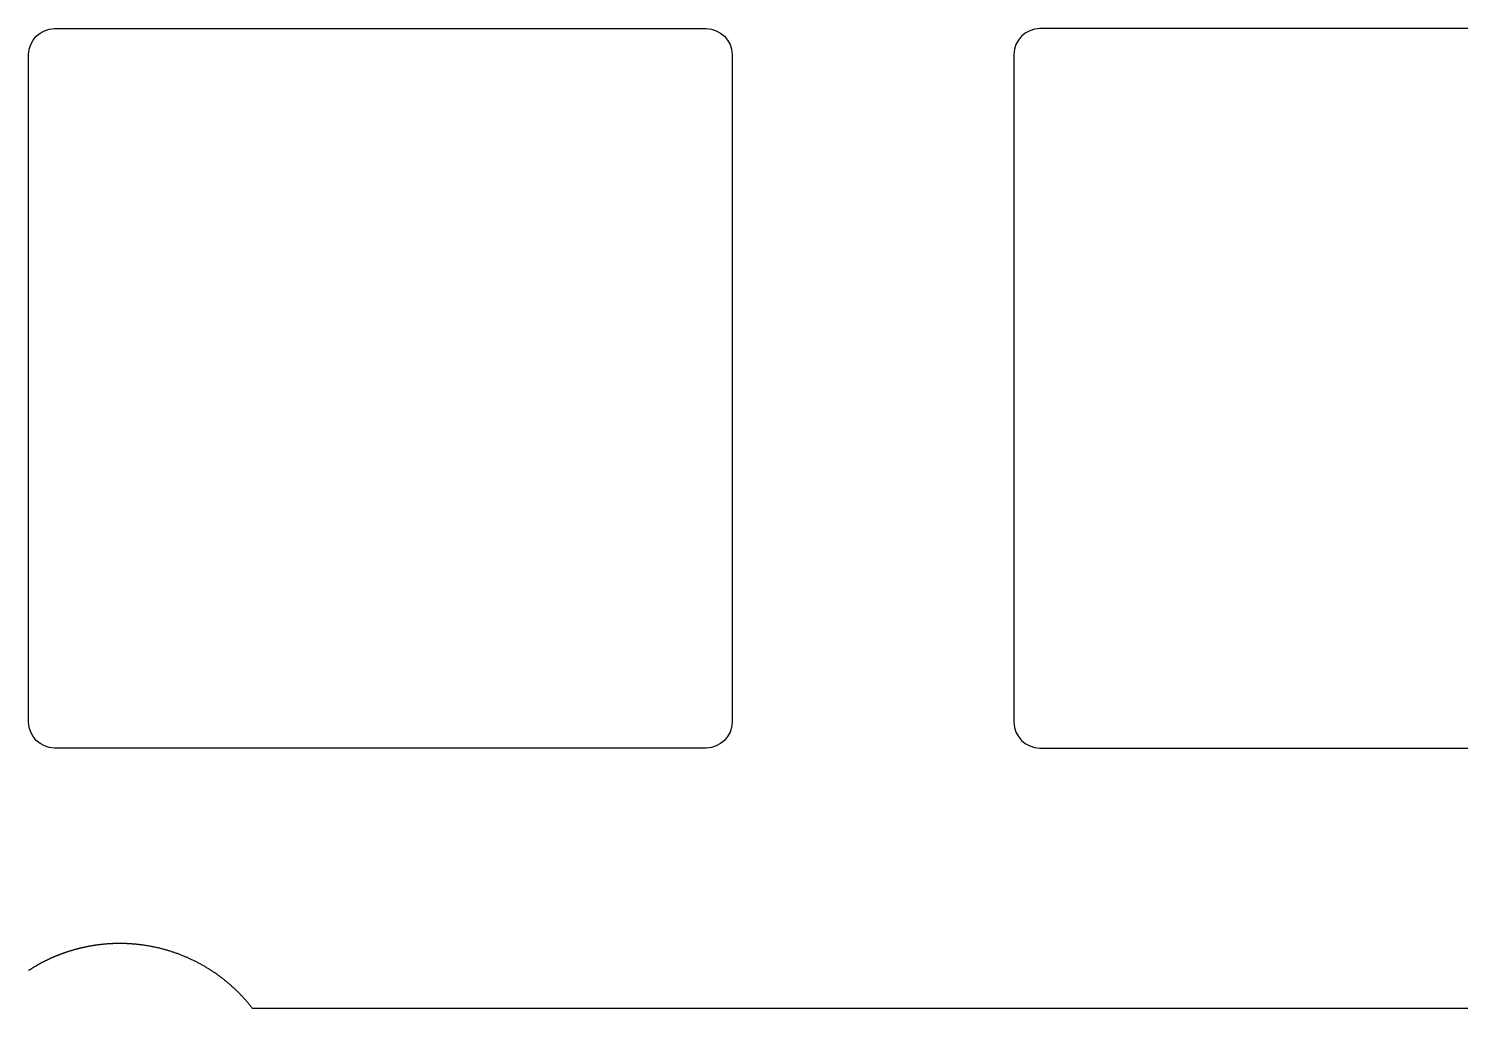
# Model space of a CAD drawing. Header units: millimetres. Extents: x -11 to 340, y -118 to 18.
# Drawn here: x 107.5 to 135.18, y -111.99 to -93.06 of the extents above; entities that cross this region are included whole.
import ezdxf

# ---------------------------------------------------------------- set-up
doc = ezdxf.new("R2010")
doc.units = ezdxf.units.MM
doc.header["$MEASUREMENT"] = 0
doc.layers.get('0').update_dxf_attribs({"linetype": 'CONTINUOUS'})
doc.layers.add('BLACK', color=7, linetype='CONTINUOUS')

msp = doc.modelspace()

# ---------------------------------------------------------------- linework, layer by layer
for points in [[(121.1, -93.5625), (121.1, -106.4625, -0.414213562), (120.6, -106.9625), (108, -106.9625, -0.414213562), (107.5, -106.4625), (107.5, -93.5625, -0.414213562), (108, -93.0625), (120.6, -93.0625, -0.414213562)], [(126.55, -106.4625, 0.414212391), (127.05, -106.9625), (139.65, -106.9625, 0.414212391), (140.15, -106.4625), (140.15, -93.5625, 0.414212391), (139.65, -93.0625), (127.05, -93.0625, 0.414212391), (126.55, -93.5625)]]:
    msp.add_lwpolyline(points, format="xyb", close=True)
at = {"layer": 'BLACK', "linetype": 'Continuous'}
for p, q in [((107.981913, -111.002657), (107.974537, -111.005839)), ((107.9893, -110.999492), (107.981913, -111.002657)), ((107.996691, -110.996347), (107.9893, -110.999492)), ((108.004093, -110.993219), (107.996691, -110.996347)), ((108.0115, -110.990111), (108.004093, -110.993219)), ((108.018916, -110.987021), (108.0115, -110.990111)), ((108.026338, -110.983949), (108.018916, -110.987021)), ((108.03377, -110.980896), (108.026338, -110.983949)), ((108.041207, -110.977862), (108.03377, -110.980896)), ((108.048653, -110.974846), (108.041207, -110.977862)), ((108.056105, -110.971849), (108.048653, -110.974846)), ((108.063566, -110.96887), (108.056105, -110.971849)), ((108.071033, -110.96591), (108.063566, -110.96887)), ((108.078508, -110.962968), (108.071033, -110.96591)), ((108.085989, -110.960046), (108.078508, -110.962968)), ((108.09348, -110.957141), (108.085989, -110.960046)), ((108.100975, -110.954256), (108.09348, -110.957141)), ((108.108479, -110.951389), (108.100975, -110.954256)), ((108.115989, -110.948542), (108.108479, -110.951389)), ((108.123508, -110.945712), (108.115989, -110.948542)), ((108.131031, -110.942902), (108.123508, -110.945712)), ((108.138564, -110.94011), (108.131031, -110.942902)), ((108.146102, -110.937337), (108.138564, -110.94011)), ((108.153648, -110.934582), (108.146102, -110.937337)), ((108.1612, -110.931847), (108.153648, -110.934582)), ((108.16876, -110.92913), (108.1612, -110.931847)), ((108.176325, -110.926433), (108.16876, -110.92913)), ((108.183899, -110.923753), (108.176325, -110.926433)), ((108.191478, -110.921094), (108.183899, -110.923753)), ((108.199065, -110.918452), (108.191478, -110.921094)), ((108.206657, -110.91583), (108.199065, -110.918452)), ((108.214257, -110.913226), (108.206657, -110.91583)), ((108.221862, -110.910642), (108.214257, -110.913226)), ((108.229476, -110.908076), (108.221862, -110.910642)), ((108.237094, -110.905529), (108.229476, -110.908076)), ((108.244721, -110.903001), (108.237094, -110.905529)), ((108.252352, -110.900492), (108.244721, -110.903001)), ((108.259991, -110.898002), (108.252352, -110.900492)), ((108.267635, -110.895531), (108.259991, -110.898002)), ((108.275287, -110.893079), (108.267635, -110.895531)), ((108.282944, -110.890647), (108.275287, -110.893079)), ((108.290608, -110.888232), (108.282944, -110.890647)), ((108.298277, -110.885838), (108.290608, -110.888232)), ((108.305954, -110.883461), (108.298277, -110.885838)), ((108.313635, -110.881105), (108.305954, -110.883461)), ((108.321324, -110.878767), (108.313635, -110.881105)), ((108.329017, -110.876449), (108.321324, -110.878767)), ((108.336718, -110.874149), (108.329017, -110.876449)), ((108.344423, -110.871869), (108.336718, -110.874149)), ((108.352136, -110.869607), (108.344423, -110.871869)), ((108.359853, -110.867365), (108.352136, -110.869607)), ((108.367577, -110.865142), (108.359853, -110.867365)), ((108.375305, -110.862938), (108.367577, -110.865142)), ((108.383042, -110.860753), (108.375305, -110.862938)), ((108.390781, -110.858588), (108.383042, -110.860753)), ((108.398529, -110.856441), (108.390781, -110.858588)), ((108.40628, -110.854315), (108.398529, -110.856441)), ((108.414038, -110.852206), (108.40628, -110.854315)), ((108.421801, -110.850118), (108.414038, -110.852206)), ((108.42957, -110.848048), (108.421801, -110.850118)), ((108.437343, -110.845998), (108.42957, -110.848048)), ((108.445124, -110.843967), (108.437343, -110.845998)), ((108.452907, -110.841956), (108.445124, -110.843967)), ((108.460699, -110.839963), (108.452907, -110.841956)), ((108.468493, -110.837991), (108.460699, -110.839963)), ((108.476295, -110.836037), (108.468493, -110.837991)), ((108.484099, -110.834103), (108.476295, -110.836037)), ((108.491911, -110.832187), (108.484099, -110.834103)), ((108.499726, -110.830292), (108.491911, -110.832187)), ((108.507548, -110.828416), (108.499726, -110.830292)), ((108.515373, -110.826559), (108.507548, -110.828416)), ((108.523205, -110.824721), (108.515373, -110.826559)), ((108.53104, -110.822903), (108.523205, -110.824721)), ((108.538882, -110.821104), (108.53104, -110.822903)), ((108.546727, -110.819325), (108.538882, -110.821104)), ((108.554578, -110.817565), (108.546727, -110.819325)), ((108.562432, -110.815825), (108.554578, -110.817565)), ((108.570293, -110.814104), (108.562432, -110.815825)), ((108.578157, -110.812403), (108.570293, -110.814104)), ((108.586027, -110.81072), (108.578157, -110.812403)), ((108.5939, -110.809058), (108.586027, -110.81072)), ((108.601779, -110.807415), (108.5939, -110.809058)), ((108.60966, -110.805792), (108.601779, -110.807415)), ((108.617548, -110.804187), (108.60966, -110.805792)), ((108.625439, -110.802603), (108.617548, -110.804187)), ((108.633335, -110.801038), (108.625439, -110.802603)), ((108.641235, -110.799493), (108.633335, -110.801038)), ((108.64914, -110.797967), (108.641235, -110.799493)), ((108.657047, -110.796461), (108.64914, -110.797967)), ((108.664961, -110.794974), (108.657047, -110.796461)), ((108.672876, -110.793507), (108.664961, -110.794974)), ((108.680798, -110.792059), (108.672876, -110.793507)), ((108.688722, -110.790632), (108.680798, -110.792059)), ((108.696651, -110.789223), (108.688722, -110.790632)), ((108.704583, -110.787835), (108.696651, -110.789223)), ((108.71252, -110.786466), (108.704583, -110.787835)), ((108.72046, -110.785117), (108.71252, -110.786466)), ((108.728405, -110.783787), (108.72046, -110.785117)), ((108.736351, -110.782477), (108.728405, -110.783787)), ((108.744304, -110.781186), (108.736351, -110.782477)), ((108.752258, -110.779916), (108.744304, -110.781186)), ((108.760217, -110.778665), (108.752258, -110.779916)), ((108.768178, -110.777434), (108.760217, -110.778665)), ((108.776145, -110.776222), (108.768178, -110.777434)), ((108.784113, -110.77503), (108.776145, -110.776222)), ((108.792086, -110.773858), (108.784113, -110.77503)), ((108.800061, -110.772706), (108.792086, -110.773858)), ((108.808041, -110.771573), (108.800061, -110.772706)), ((108.816022, -110.77046), (108.808041, -110.771573)), ((108.824008, -110.769367), (108.816022, -110.77046)), ((108.831996, -110.768294), (108.824008, -110.769367)), ((108.839988, -110.76724), (108.831996, -110.768294)), ((108.847982, -110.766207), (108.839988, -110.76724)), ((108.85598, -110.765193), (108.847982, -110.766207)), ((108.86398, -110.764198), (108.85598, -110.765193)), ((108.871984, -110.763224), (108.86398, -110.764198)), ((108.879989, -110.762269), (108.871984, -110.763224)), ((108.887999, -110.761335), (108.879989, -110.762269)), ((108.89601, -110.76042), (108.887999, -110.761335)), ((108.904025, -110.759525), (108.89601, -110.76042)), ((108.912041, -110.758649), (108.904025, -110.759525)), ((108.920061, -110.757794), (108.912041, -110.758649)), ((108.928083, -110.756958), (108.920061, -110.757794)), ((108.936108, -110.756143), (108.928083, -110.756958)), ((108.944134, -110.755347), (108.936108, -110.756143)), ((108.952164, -110.754571), (108.944134, -110.755347)), ((108.960195, -110.753815), (108.952164, -110.754571)), ((108.968229, -110.753078), (108.960195, -110.753815)), ((108.976265, -110.752362), (108.968229, -110.753078)), ((108.984304, -110.751666), (108.976265, -110.752362)), ((108.992343, -110.750989), (108.984304, -110.751666)), ((109.000386, -110.750333), (108.992343, -110.750989)), ((109.00843, -110.749696), (109.000386, -110.750333)), ((109.016477, -110.749079), (109.00843, -110.749696)), ((109.024525, -110.748482), (109.016477, -110.749079)), ((109.032576, -110.747905), (109.024525, -110.748482)), ((109.040627, -110.747348), (109.032576, -110.747905)), ((109.048681, -110.746811), (109.040627, -110.747348)), ((109.056736, -110.746294), (109.048681, -110.746811)), ((109.064794, -110.745797), (109.056736, -110.746294)), ((109.072852, -110.745319), (109.064794, -110.745797)), ((109.080912, -110.744862), (109.072852, -110.745319)), ((109.088973, -110.744425), (109.080912, -110.744862)), ((109.097037, -110.744007), (109.088973, -110.744425)), ((109.105101, -110.74361), (109.097037, -110.744007)), ((109.113167, -110.743232), (109.105101, -110.74361)), ((109.121234, -110.742875), (109.113167, -110.743232)), ((109.129302, -110.742537), (109.121234, -110.742875)), ((109.137371, -110.74222), (109.129302, -110.742537)), ((109.145442, -110.741922), (109.137371, -110.74222)), ((109.153513, -110.741644), (109.145442, -110.741922)), ((109.161586, -110.741387), (109.153513, -110.741644)), ((109.169659, -110.741149), (109.161586, -110.741387)), ((109.177734, -110.740931), (109.169659, -110.741149)), ((109.185809, -110.740734), (109.177734, -110.740931)), ((109.193886, -110.740556), (109.185809, -110.740734)), ((109.201962, -110.740398), (109.193886, -110.740556)), ((109.21004, -110.740261), (109.201962, -110.740398)), ((109.218117, -110.740143), (109.21004, -110.740261)), ((109.226197, -110.740045), (109.218117, -110.740143)), ((109.234275, -110.739968), (109.226197, -110.740045)), ((109.242355, -110.73991), (109.234275, -110.739968)), ((109.250435, -110.739872), (109.242355, -110.73991)), ((109.258516, -110.739854), (109.250435, -110.739872)), ((109.266596, -110.739857), (109.258516, -110.739854)), ((109.274677, -110.739879), (109.266596, -110.739857)), ((109.282758, -110.739921), (109.274677, -110.739879)), ((109.29084, -110.739984), (109.282758, -110.739921)), ((109.298921, -110.740066), (109.29084, -110.739984)), ((109.307002, -110.740168), (109.298921, -110.740066)), ((109.315083, -110.740291), (109.307002, -110.740168)), ((109.323165, -110.740433), (109.315083, -110.740291)), ((109.331246, -110.740595), (109.323165, -110.740433)), ((109.339327, -110.740778), (109.331246, -110.740595)), ((109.347408, -110.74098), (109.339327, -110.740778)), ((109.355488, -110.741202), (109.347408, -110.74098)), ((109.363568, -110.741445), (109.355488, -110.741202)), ((109.371648, -110.741707), (109.363568, -110.741445)), ((109.379727, -110.741989), (109.371648, -110.741707)), ((109.387806, -110.742292), (109.379727, -110.741989)), ((109.395883, -110.742614), (109.387806, -110.742292)), ((109.403961, -110.742956), (109.395883, -110.742614)), ((109.412038, -110.743319), (109.403961, -110.742956)), ((109.420114, -110.743701), (109.412038, -110.743319)), ((109.428189, -110.744103), (109.420114, -110.743701)), ((109.436263, -110.744526), (109.428189, -110.744103)), ((109.444336, -110.744968), (109.436263, -110.744526)), ((109.452409, -110.74543), (109.444336, -110.744968)), ((109.46048, -110.745912), (109.452409, -110.74543)), ((109.468551, -110.746415), (109.46048, -110.745912)), ((109.47662, -110.746937), (109.468551, -110.746415)), ((109.484688, -110.747479), (109.47662, -110.746937)), ((109.492755, -110.748041), (109.484688, -110.747479)), ((109.50082, -110.748623), (109.492755, -110.748041)), ((109.508884, -110.749225), (109.50082, -110.748623)), ((109.516947, -110.749847), (109.508884, -110.749225)), ((109.525009, -110.750489), (109.516947, -110.749847)), ((109.533068, -110.751151), (109.525009, -110.750489)), ((109.541126, -110.751833), (109.533068, -110.751151)), ((109.549183, -110.752534), (109.541126, -110.751833)), ((109.557238, -110.753256), (109.549183, -110.752534)), ((109.565291, -110.753998), (109.557238, -110.753256)), ((109.573342, -110.754759), (109.565291, -110.753998)), ((109.581392, -110.75554), (109.573342, -110.754759)), ((109.589439, -110.756342), (109.581392, -110.75554)), ((109.597485, -110.757163), (109.589439, -110.756342)), ((109.605529, -110.758004), (109.597485, -110.757163)), ((109.61357, -110.758865), (109.605529, -110.758004)), ((109.62161, -110.759746), (109.61357, -110.758865)), ((109.629647, -110.760647), (109.62161, -110.759746)), ((109.637682, -110.761568), (109.629647, -110.760647)), ((109.645714, -110.762508), (109.637682, -110.761568)), ((109.653745, -110.763468), (109.645714, -110.762508)), ((109.669798, -110.765449), (109.653745, -110.763468)), ((109.685841, -110.767509), (109.669798, -110.765449)), ((109.701874, -110.769648), (109.685841, -110.767509)), ((109.717896, -110.771866), (109.701874, -110.769648)), ((109.733907, -110.774163), (109.717896, -110.771866)), ((109.749905, -110.77654), (109.733907, -110.774163)), ((109.765891, -110.778995), (109.749905, -110.77654)), ((109.781865, -110.78153), (109.765891, -110.778995)), ((109.797825, -110.784144), (109.781865, -110.78153)), ((109.813772, -110.786836), (109.797825, -110.784144)), ((109.829705, -110.789607), (109.813772, -110.786836)), ((109.845623, -110.792457), (109.829705, -110.789607)), ((109.861527, -110.795385), (109.845623, -110.792457)), ((109.877415, -110.798392), (109.861527, -110.795385)), ((109.893287, -110.801477), (109.877415, -110.798392)), ((109.909143, -110.804641), (109.893287, -110.801477)), ((109.924983, -110.807883), (109.909143, -110.804641)), ((109.940805, -110.811203), (109.924983, -110.807883)), ((109.95661, -110.814601), (109.940805, -110.811203)), ((109.972397, -110.818077), (109.95661, -110.814601)), ((109.988165, -110.821631), (109.972397, -110.818077)), ((110.003915, -110.825262), (109.988165, -110.821631)), ((110.019646, -110.828972), (110.003915, -110.825262)), ((110.035356, -110.832758), (110.019646, -110.828972)), ((110.051047, -110.836623), (110.035356, -110.832758)), ((110.066718, -110.840564), (110.051047, -110.836623)), ((110.082367, -110.844583), (110.066718, -110.840564)), ((110.097995, -110.848679), (110.082367, -110.844583)), ((110.113601, -110.852852), (110.097995, -110.848679)), ((110.129185, -110.857102), (110.113601, -110.852852)), ((110.144747, -110.861428), (110.129185, -110.857102)), ((110.160286, -110.865831), (110.144747, -110.861428)), ((110.175801, -110.870311), (110.160286, -110.865831)), ((110.191292, -110.874867), (110.175801, -110.870311)), ((110.206759, -110.879499), (110.191292, -110.874867)), ((110.222202, -110.884207), (110.206759, -110.879499)), ((110.237619, -110.888992), (110.222202, -110.884207)), ((110.253011, -110.893852), (110.237619, -110.888992)), ((110.268378, -110.898788), (110.253011, -110.893852)), ((110.283718, -110.903799), (110.268378, -110.898788)), ((110.299031, -110.908886), (110.283718, -110.903799)), ((110.314317, -110.914048), (110.299031, -110.908886)), ((110.329576, -110.919285), (110.314317, -110.914048)), ((110.344807, -110.924598), (110.329576, -110.919285)), ((110.36001, -110.929985), (110.344807, -110.924598)), ((110.375185, -110.935447), (110.36001, -110.929985)), ((110.39033, -110.940983), (110.375185, -110.935447)), ((110.405446, -110.946594), (110.39033, -110.940983)), ((110.420532, -110.952279), (110.405446, -110.946594)), ((110.435589, -110.958038), (110.420532, -110.952279)), ((110.450615, -110.963872), (110.435589, -110.958038)), ((110.465609, -110.969779), (110.450615, -110.963872)), ((110.480573, -110.975759), (110.465609, -110.969779)), ((110.495505, -110.981813), (110.480573, -110.975759)), ((110.510405, -110.987941), (110.495505, -110.981813)), ((110.525273, -110.994142), (110.510405, -110.987941)), ((110.540109, -111.000415), (110.525273, -110.994142)), ((110.554911, -111.006762), (110.540109, -111.000415)), ((107.506222, -111.256054), (107.499429, -111.260444)), ((107.513022, -111.251682), (107.506222, -111.256054)), ((107.519835, -111.247327), (107.513022, -111.251682)), ((107.526654, -111.242991), (107.519835, -111.247327)), ((107.533486, -111.238672), (107.526654, -111.242991)), ((107.540324, -111.234371), (107.533486, -111.238672)), ((107.547175, -111.230086), (107.540324, -111.234371)), ((107.554033, -111.225821), (107.547175, -111.230086)), ((107.560902, -111.221572), (107.554033, -111.225821)), ((107.567779, -111.217342), (107.560902, -111.221572)), ((107.574667, -111.213128), (107.567779, -111.217342)), ((107.581563, -111.208933), (107.574667, -111.213128)), ((107.58847, -111.204755), (107.581563, -111.208933)), ((107.595384, -111.200596), (107.58847, -111.204755)), ((107.60231, -111.196453), (107.595384, -111.200596)), ((107.609243, -111.192329), (107.60231, -111.196453)), ((107.616187, -111.188222), (107.609243, -111.192329)), ((107.623139, -111.184133), (107.616187, -111.188222)), ((107.630102, -111.180062), (107.623139, -111.184133)), ((107.637071, -111.176009), (107.630102, -111.180062)), ((107.644053, -111.171973), (107.637071, -111.176009)), ((107.651041, -111.167956), (107.644053, -111.171973)), ((107.65804, -111.163956), (107.651041, -111.167956)), ((107.665046, -111.159974), (107.65804, -111.163956)), ((107.672064, -111.15601), (107.665046, -111.159974)), ((107.679088, -111.152064), (107.672064, -111.15601)), ((107.686124, -111.148135), (107.679088, -111.152064)), ((107.693166, -111.144226), (107.686124, -111.148135)), ((107.700219, -111.140333), (107.693166, -111.144226)), ((107.70728, -111.136459), (107.700219, -111.140333)), ((107.714351, -111.132602), (107.70728, -111.136459)), ((107.721429, -111.128764), (107.714351, -111.132602)), ((107.728518, -111.124943), (107.721429, -111.128764)), ((107.735613, -111.121141), (107.728518, -111.124943)), ((107.742719, -111.117356), (107.735613, -111.121141)), ((107.749832, -111.11359), (107.742719, -111.117356)), ((107.756956, -111.10984), (107.749832, -111.11359)), ((107.764087, -111.106111), (107.756956, -111.10984)), ((107.771228, -111.102398), (107.764087, -111.106111)), ((107.778376, -111.098704), (107.771228, -111.102398)), ((107.785534, -111.095027), (107.778376, -111.098704)), ((107.792699, -111.09137), (107.785534, -111.095027)), ((107.799874, -111.087729), (107.792699, -111.09137)), ((107.807056, -111.084108), (107.799874, -111.087729)), ((107.814248, -111.080503), (107.807056, -111.084108)), ((107.821447, -111.076918), (107.814248, -111.080503)), ((107.828656, -111.07335), (107.821447, -111.076918)), ((107.835872, -111.069802), (107.828656, -111.07335)), ((107.843098, -111.06627), (107.835872, -111.069802)), ((107.85033, -111.062758), (107.843098, -111.06627)), ((107.857573, -111.059263), (107.85033, -111.062758)), ((107.864821, -111.055787), (107.857573, -111.059263)), ((107.87208, -111.052328), (107.864821, -111.055787)), ((107.879345, -111.048889), (107.87208, -111.052328)), ((107.886621, -111.045467), (107.879345, -111.048889)), ((107.893902, -111.042064), (107.886621, -111.045467)), ((107.901194, -111.038679), (107.893902, -111.042064)), ((107.908491, -111.035313), (107.901194, -111.038679)), ((107.915799, -111.031964), (107.908491, -111.035313)), ((107.923113, -111.028634), (107.915799, -111.031964)), ((107.930436, -111.025322), (107.923113, -111.028634)), ((107.937766, -111.022029), (107.930436, -111.025322)), ((107.945105, -111.018754), (107.937766, -111.022029)), ((107.95245, -111.015498), (107.945105, -111.018754)), ((107.959806, -111.01226), (107.95245, -111.015498)), ((107.967166, -111.009041), (107.959806, -111.01226)), ((107.974537, -111.005839), (107.967166, -111.009041)), ((110.569679, -111.013181), (110.554911, -111.006762)), ((110.584414, -111.019673), (110.569679, -111.013181)), ((110.599115, -111.026237), (110.584414, -111.019673)), ((110.613782, -111.032873), (110.599115, -111.026237)), ((110.628414, -111.039581), (110.613782, -111.032873)), ((110.64301, -111.046362), (110.628414, -111.039581)), ((110.657571, -111.053213), (110.64301, -111.046362)), ((110.672096, -111.060137), (110.657571, -111.053213)), ((110.686585, -111.067131), (110.672096, -111.060137)), ((110.701038, -111.074197), (110.686585, -111.067131)), ((110.715454, -111.081334), (110.701038, -111.074197)), ((110.729832, -111.088542), (110.715454, -111.081334)), ((110.744174, -111.09582), (110.729832, -111.088542)), ((110.758477, -111.103169), (110.744174, -111.09582)), ((110.772742, -111.110588), (110.758477, -111.103169)), ((110.786969, -111.118077), (110.772742, -111.110588)), ((110.801157, -111.125637), (110.786969, -111.118077)), ((110.815306, -111.133266), (110.801157, -111.125637)), ((110.829415, -111.140964), (110.815306, -111.133266)), ((110.843485, -111.148732), (110.829415, -111.140964)), ((110.857515, -111.15657), (110.843485, -111.148732)), ((110.871504, -111.164476), (110.857515, -111.15657)), ((110.885453, -111.172451), (110.871504, -111.164476)), ((110.899361, -111.180495), (110.885453, -111.172451)), ((110.913228, -111.188608), (110.899361, -111.180495)), ((110.927053, -111.196788), (110.913228, -111.188608)), ((110.940837, -111.205037), (110.927053, -111.196788)), ((110.954578, -111.213354), (110.940837, -111.205037)), ((110.968277, -111.221739), (110.954578, -111.213354)), ((110.981934, -111.230192), (110.968277, -111.221739)), ((110.995547, -111.238712), (110.981934, -111.230192)), ((111.009118, -111.247299), (110.995547, -111.238712)), ((111.022644, -111.255953), (111.009118, -111.247299)), ((111.036127, -111.264674), (111.022644, -111.255953)), ((111.049566, -111.273462), (111.036127, -111.264674)), ((111.062961, -111.282317), (111.049566, -111.273462)), ((111.076311, -111.291238), (111.062961, -111.282317)), ((111.089617, -111.300225), (111.076311, -111.291238)), ((111.102877, -111.309278), (111.089617, -111.300225)), ((111.116092, -111.318397), (111.102877, -111.309278)), ((111.129261, -111.327582), (111.116092, -111.318397)), ((111.142384, -111.336832), (111.129261, -111.327582)), ((111.155462, -111.346147), (111.142384, -111.336832)), ((111.168493, -111.355528), (111.155462, -111.346147)), ((111.181477, -111.364974), (111.168493, -111.355528)), ((111.194415, -111.374484), (111.181477, -111.364974)), ((111.207305, -111.384059), (111.194415, -111.374484)), ((111.220148, -111.393699), (111.207305, -111.384059)), ((111.232944, -111.403402), (111.220148, -111.393699)), ((111.245691, -111.41317), (111.232944, -111.403402)), ((111.258391, -111.423002), (111.245691, -111.41317)), ((111.271042, -111.432897), (111.258391, -111.423002)), ((111.283645, -111.442856), (111.271042, -111.432897)), ((111.296199, -111.452879), (111.283645, -111.442856)), ((111.308705, -111.462965), (111.296199, -111.452879)), ((111.321161, -111.473113), (111.308705, -111.462965)), ((111.333567, -111.483325), (111.321161, -111.473113)), ((111.345924, -111.493599), (111.333567, -111.483325)), ((111.358232, -111.503936), (111.345924, -111.493599)), ((111.370489, -111.514336), (111.358232, -111.503936)), ((111.382696, -111.524797), (111.370489, -111.514336)), ((111.394852, -111.535321), (111.382696, -111.524797)), ((111.406958, -111.545906), (111.394852, -111.535321)), ((111.419013, -111.556553), (111.406958, -111.545906)), ((111.431017, -111.567262), (111.419013, -111.556553)), ((111.44297, -111.578033), (111.431017, -111.567262)), ((111.454871, -111.588864), (111.44297, -111.578033)), ((111.46672, -111.599757), (111.454871, -111.588864)), ((111.478518, -111.61071), (111.46672, -111.599757)), ((111.490263, -111.621724), (111.478518, -111.61071)), ((111.501957, -111.632799), (111.490263, -111.621724)), ((111.513598, -111.643935), (111.501957, -111.632799)), ((111.525186, -111.65513), (111.513598, -111.643935)), ((111.536721, -111.666386), (111.525186, -111.65513)), ((111.548204, -111.677702), (111.536721, -111.666386)), ((111.559633, -111.689077), (111.548204, -111.677702)), ((111.571008, -111.700513), (111.559633, -111.689077)), ((111.582331, -111.712008), (111.571008, -111.700513)), ((111.593599, -111.723562), (111.582331, -111.712008)), ((111.604814, -111.735175), (111.593599, -111.723562)), ((111.615974, -111.746848), (111.604814, -111.735175)), ((111.627081, -111.75858), (111.615974, -111.746848)), ((111.638133, -111.77037), (111.627081, -111.75858)), ((111.64913, -111.782219), (111.638133, -111.77037)), ((111.660072, -111.794127), (111.64913, -111.782219)), ((111.67096, -111.806093), (111.660072, -111.794127)), ((111.681792, -111.818117), (111.67096, -111.806093)), ((111.692569, -111.8302), (111.681792, -111.818117)), ((111.703291, -111.84234), (111.692569, -111.8302)), ((111.713957, -111.854538), (111.703291, -111.84234)), ((111.724568, -111.866794), (111.713957, -111.854538)), ((111.735122, -111.879108), (111.724568, -111.866794)), ((111.745621, -111.891479), (111.735122, -111.879108)), ((111.756063, -111.903907), (111.745621, -111.891479)), ((111.766448, -111.916393), (111.756063, -111.903907)), ((111.776778, -111.928935), (111.766448, -111.916393)), ((111.78705, -111.941535), (111.776778, -111.928935)), ((111.797266, -111.954191), (111.78705, -111.941535)), ((111.807424, -111.966904), (111.797266, -111.954191)), ((111.817526, -111.979674), (111.807424, -111.966904)), ((111.82757, -111.9925), (111.817526, -111.979674)), ((156.05625, -111.9925), (111.82757, -111.9925))]:
    msp.add_line(p, q, dxfattribs=at)

doc.saveas('drawing.dxf')
